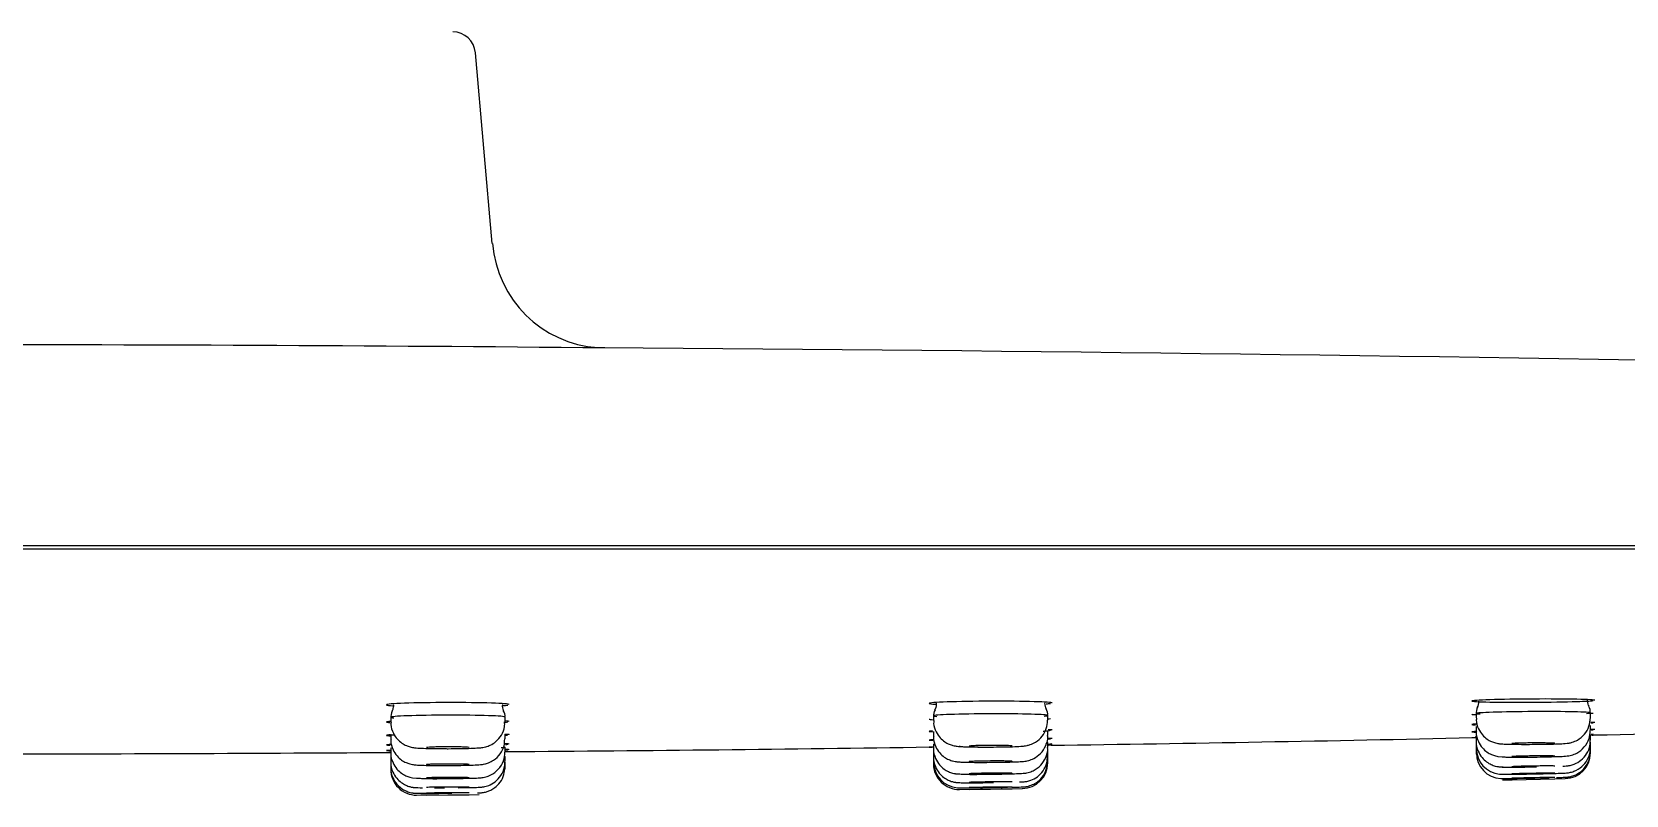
# Model space of a CAD drawing. Header units: millimetres. Extents: x -60 to 7633, y -2614 to 2146.
# Drawn here: x 2479.6 to 2535.4, y -2208.3 to -2181.5 of the extents above; entities that cross this region are included whole.
import ezdxf

# ---------------------------------------------------------------- set-up
doc = ezdxf.new("R2010")
doc.units = ezdxf.units.MM
doc.layers.get('0').update_dxf_attribs({"color": 250})

msp = doc.modelspace()

# ---------------------------------------------------------------- linework, layer by layer
at = {"linetype": 'Continuous'}
for p, q in [((2495.682, -2188.935), (2495.097, -2182.255)), ((2588.434, -2199.524), (2361.834, -2199.524)), ((2369.116, -2199.624), (2581.152, -2199.624)), ((2492.134, -2205.526), (2492.134, -2205.689)), ((2496.134, -2205.685), (2496.134, -2205.519)), ((2511.134, -2205.477), (2511.134, -2205.638)), ((2515.134, -2205.629), (2515.134, -2205.462)), ((2530.134, -2205.391), (2530.134, -2205.551)), ((2534.134, -2205.538), (2534.134, -2205.369)), ((2492.134, -2206.127), (2492.134, -2206.288)), ((2496.134, -2206.279), (2496.134, -2206.112)), ((2511.134, -2206.026), (2511.134, -2206.184)), ((2515.134, -2206.167), (2515.134, -2205.996)), ((2530.134, -2205.854), (2530.134, -2206.008)), ((2530.134, -2206.214), (2530.134, -2206.364)), ((2534.134, -2205.983), (2534.134, -2205.809)), ((2534.134, -2206.329), (2534.134, -2206.151)), ((2491.984, -2206.759), (2492.144, -2206.758)), ((2492.134, -2206.594), (2492.134, -2206.754)), ((2496.117, -2206.729), (2496.283, -2206.728)), ((2496.134, -2206.742), (2496.134, -2206.573)), ((2511.134, -2206.454), (2511.134, -2206.609)), ((2511.134, -2206.758), (2511.134, -2206.759)), ((2511.134, -2206.759), (2511.134, -2206.912)), ((2515.134, -2206.586), (2515.134, -2206.412)), ((2515.134, -2206.709), (2515.134, -2206.708)), ((2515.134, -2206.885), (2515.134, -2206.709)), ((2530.134, -2206.47), (2530.134, -2206.471)), ((2530.134, -2206.471), (2530.134, -2206.618)), ((2530.134, -2206.624), (2530.134, -2206.625)), ((2530.134, -2206.625), (2530.134, -2206.771)), ((2530.134, -2206.771), (2530.134, -2206.821)), ((2534.134, -2206.395), (2534.134, -2206.394)), ((2534.134, -2206.576), (2534.134, -2206.395)), ((2534.134, -2206.725), (2534.134, -2206.576)), ((2534.134, -2206.774), (2534.134, -2206.725)), ((2492.134, -2206.926), (2492.134, -2206.927)), ((2492.134, -2206.927), (2492.134, -2207.086)), ((2492.134, -2207.127), (2492.134, -2207.127)), ((2492.134, -2207.127), (2492.134, -2207.286)), ((2492.134, -2207.286), (2492.134, -2207.352)), ((2496.134, -2206.902), (2496.134, -2206.901)), ((2496.134, -2207.072), (2496.134, -2206.902)), ((2496.134, -2207.1), (2496.134, -2207.099)), ((2496.134, -2207.27), (2496.134, -2207.1)), ((2496.134, -2207.336), (2496.134, -2207.27)), ((2511.134, -2206.942), (2511.134, -2206.942)), ((2511.134, -2206.942), (2511.134, -2207.094)), ((2511.134, -2207.094), (2511.134, -2207.155)), ((2515.134, -2206.887), (2515.134, -2206.886)), ((2515.134, -2207.064), (2515.134, -2206.887)), ((2515.134, -2207.123), (2515.134, -2207.064)), ((2531.053, -2207.721), (2531.396, -2207.714)), ((2531.384, -2207.714), (2532.883, -2207.682)), ((2532.876, -2207.682), (2533.247, -2207.674)), ((2493.04, -2208.252), (2495.234, -2208.236)), ((2493.384, -2208.25), (2494.883, -2208.239)), ((2512.046, -2208.055), (2514.241, -2208.023)), ((2512.384, -2208.05), (2513.883, -2208.029))]:
    msp.add_line(p, q, dxfattribs=at)
for centre, radius, start, end in [((2494.301, -2182.324), 0.8, 5, 90), ((2499.654, -2188.623), 3.968, 184.5196, 266.1339), ((2475.134, -4857.333), 2664.854, 89.473373, 90.526619), ((2475.249, -5783.971), 3591.462, 88.188892, 89.611847), ((2496.345, -2205.127), 0.307, 171.7475, 212.1309), ((2529.883, -2204.997), 0.345, 327.1973, 6.4463), ((2533.775, -2205.326), 0.353, 352.92, 31.0846), ((2492.667, -2205.534), 0.533, 154.4417, 182.6614), ((2495.78, -2205.489), 0.354, 354.4012, 34.0359), ((2511.535, -2205.469), 0.402, 148.8259, 185.5775), ((2514.824, -2205.411), 0.308, 350.1141, 35.492), ((2530.684, -2205.401), 0.55, 155.3365, 182.1102), ((2492.655, -541.725), 1664.933, 270.777854, 271.285018), ((2531.729, -2186.838), 19.432, 265.191, 265.2317), ((2531.729, -2186.838), 19.432, 277.1352, 277.3942), ((2499.754, -536.236), 1670.267, 271.183689, 271.689326), ((2475.082, 410.869), 2617.681, 270.044684, 270.370134), ((2484.574, -446.031), 1760.733, 270.380181, 270.85969), ((2512.917, -2190.93), 15.698, 263.4349, 263.4554), ((2512.917, -2190.93), 15.698, 278.2139, 278.6721), ((2531.031, -2206.624), 0.894, 179.5555, 264.9524), ((2531.022, -2206.794), 0.876, 178.4016, 268.0285), ((2533.234, -2206.774), 0.9, 271.2426, 359.9141), ((2493.034, -2207.352), 0.9, 179.9821, 270.4112), ((2512.034, -2207.155), 0.9, 179.9869, 270.8213), ((2512.029, -2207.103), 0.891, 179.4009, 266.4447), ((2514.234, -2207.123), 0.9, 270.827, 359.9098), ((2531.626, -2197.73), 9.198, 265.481, 272.5038), ((2493.679, -2198.288), 9.389, 265.2282, 272.1005), ((2512.563, -2199.006), 8.52, 265.6215, 272.3005), ((2512.54, -2196.861), 10.962, 266.7825, 272.3996), ((2531.398, -2195.442), 12.081, 267.8845, 272.3197), ((2530.693, -2139.919), 67.752, 270.25304, 270.6113), ((2530.693, -2139.919), 67.752, 271.53383, 271.68426), ((2493.628, -2196.448), 11.553, 266.5, 268.1212), ((2493.517, -2196.907), 11.288, 267.0345, 272.1817), ((2493.628, -2196.448), 11.553, 270.159, 271.8907), ((2512.363, -2154.801), 53.193, 269.5811, 271.4565)]:
    msp.add_arc(centre, radius, start, end, dxfattribs=at)
for points, knots in [([(2496.284, -2205.082), (2496.283, -2205.063), (2496.055, -2205.044), (2495.254, -2205.017), (2494.696, -2205.01), (2493.573, -2205.012), (2493.011, -2205.021), (2492.218, -2205.05), (2491.984, -2205.07), (2491.983, -2205.103), (2492.074, -2205.115), (2492.238, -2205.125)], [0.2501971, 0.2501971, 0.2501971, 0.2501971, 0.375, 0.375, 0.5, 0.5, 0.625, 0.625, 0.75, 0.75, 0.8280218, 0.8280218, 0.8280218, 0.8280218]), ([(2515.284, -2205.025), (2515.283, -2205.007), (2515.055, -2204.991), (2514.254, -2204.968), (2513.696, -2204.962), (2512.573, -2204.966), (2512.011, -2204.975), (2511.218, -2205.004), (2510.984, -2205.023), (2510.983, -2205.052), (2511.064, -2205.062), (2511.211, -2205.071)], [0.2502012, 0.2502012, 0.2502012, 0.2502012, 0.375, 0.375, 0.5, 0.5, 0.625, 0.625, 0.75, 0.75, 0.823571, 0.823571, 0.823571, 0.823571]), ([(2534.284, -2204.932), (2534.283, -2204.917), (2534.055, -2204.904), (2533.254, -2204.887), (2532.696, -2204.884), (2531.573, -2204.89), (2531.012, -2204.899), (2530.218, -2204.924), (2529.984, -2204.941), (2529.983, -2204.971), (2530.215, -2204.985), (2531.009, -2205.001), (2531.565, -2205.004), (2532.134, -2205)], [0.2502038, 0.2502038, 0.2502038, 0.2502038, 0.375, 0.375, 0.5, 0.5, 0.625, 0.625, 0.75, 0.75, 0.875, 0.875, 1, 1, 1, 1]), ([(2532.134, -2205), (2532.702, -2204.997), (2533.257, -2204.987), (2533.939, -2204.965), (2534.139, -2204.955), (2534.229, -2204.944)], [0, 0, 0, 0, 0.125, 0.125, 0.2147658, 0.2147658, 0.2147658, 0.2147658]), ([(2492.125, -2205.669), (2492.033, -2205.676), (2491.984, -2205.684), (2491.983, -2205.698), (2492.029, -2205.705), (2492.114, -2205.711)], [0.6927145, 0.6927145, 0.6927145, 0.6927145, 0.75, 0.75, 0.8054182, 0.8054182, 0.8054182, 0.8054182]), ([(2496.124, -2205.525), (2496.13, -2205.523), (2496.133, -2205.521), (2496.135, -2205.501), (2495.92, -2205.483), (2495.185, -2205.458), (2494.668, -2205.451), (2493.613, -2205.453), (2493.094, -2205.461), (2492.353, -2205.489), (2492.135, -2205.508), (2492.134, -2205.526)], [0.4850678, 0.4850678, 0.4850678, 0.4850678, 0.5, 0.5, 0.625, 0.625, 0.75, 0.75, 0.875, 0.875, 1, 1, 1, 1]), ([(2492.145, -2205.692), (2492.142, -2205.725), (2492.127, -2205.852), (2492.206, -2206.074), (2492.349, -2206.289), (2492.512, -2206.432), (2492.669, -2206.518), (2492.801, -2206.563), (2492.898, -2206.583), (2492.985, -2206.596), (2493.112, -2206.607), (2493.336, -2206.616), (2493.677, -2206.624), (2493.901, -2206.624), (2494.01, -2206.624)], [0, 0, 0, 0, 0.032271, 0.145439, 0.235983, 0.312521, 0.377373, 0.430001, 0.469452, 0.509786, 0.586188, 0.743301, 0.892335, 1, 1, 1, 1]), ([(2494.01, -2206.624), (2494.058, -2206.625), (2494.233, -2206.626), (2494.58, -2206.622), (2494.953, -2206.613), (2495.19, -2206.6), (2495.322, -2206.588), (2495.469, -2206.559), (2495.634, -2206.5), (2495.834, -2206.374), (2496.019, -2206.157), (2496.128, -2205.899), (2496.122, -2205.746), (2496.119, -2205.685)], [0, 0, 0, 0, 0.044638, 0.18667, 0.32908, 0.476047, 0.562193, 0.606554, 0.664947, 0.738623, 0.840133, 0.944451, 1, 1, 1, 1]), ([(2515.006, -2205.484), (2515.089, -2205.477), (2515.133, -2205.469), (2515.135, -2205.445), (2514.92, -2205.43), (2514.185, -2205.409), (2513.667, -2205.403), (2512.612, -2205.407), (2512.094, -2205.415), (2511.353, -2205.442), (2511.135, -2205.46), (2511.134, -2205.476)], [0.4433714, 0.4433714, 0.4433714, 0.4433714, 0.5, 0.5, 0.625, 0.625, 0.75, 0.75, 0.875, 0.875, 1, 1, 1, 1]), ([(2511.146, -2205.641), (2511.142, -2205.678), (2511.129, -2205.808), (2511.21, -2206.031), (2511.354, -2206.244), (2511.518, -2206.384), (2511.674, -2206.469), (2511.806, -2206.512), (2511.9, -2206.532), (2511.979, -2206.543), (2512.1, -2206.553), (2512.311, -2206.561), (2512.675, -2206.568), (2512.976, -2206.569), (2513.115, -2206.568), (2513.12, -2206.568)], [0, 0, 0, 0, 0.034924, 0.142636, 0.22895, 0.301913, 0.363607, 0.413457, 0.450004, 0.485701, 0.549382, 0.703173, 0.845862, 0.995451, 1, 1, 1, 1]), ([(2513.12, -2206.568), (2513.273, -2206.567), (2513.539, -2206.565), (2513.925, -2206.556), (2514.162, -2206.545), (2514.29, -2206.535), (2514.402, -2206.518), (2514.546, -2206.48), (2514.743, -2206.387), (2514.95, -2206.203), (2515.105, -2205.927), (2515.122, -2205.738), (2515.129, -2205.63)], [0, 0, 0, 0, 0.142412, 0.289488, 0.440046, 0.52405, 0.571754, 0.617786, 0.689191, 0.795081, 0.898999, 1, 1, 1, 1]), ([(2530.144, -2205.553), (2530.14, -2205.578), (2530.124, -2205.7), (2530.2, -2205.92), (2530.34, -2206.141), (2530.504, -2206.287), (2530.661, -2206.376), (2530.796, -2206.422), (2530.892, -2206.442), (2530.961, -2206.452), (2531.056, -2206.46), (2531.208, -2206.467), (2531.509, -2206.473), (2531.81, -2206.475), (2531.97, -2206.474), (2531.996, -2206.474)], [0, 0, 0, 0, 0.024847, 0.139632, 0.230922, 0.307784, 0.372741, 0.425508, 0.463349, 0.494885, 0.541594, 0.669425, 0.818604, 0.975066, 1, 1, 1, 1]), ([(2534, -2205.388), (2534.087, -2205.382), (2534.133, -2205.375), (2534.135, -2205.355), (2533.92, -2205.343), (2533.184, -2205.327), (2532.667, -2205.324), (2531.612, -2205.329), (2531.093, -2205.338), (2530.353, -2205.362), (2530.135, -2205.377), (2530.134, -2205.391)], [0.4419963, 0.4419963, 0.4419963, 0.4419963, 0.5, 0.5, 0.625, 0.625, 0.75, 0.75, 0.875, 0.875, 1, 1, 1, 1]), ([(2531.996, -2206.474), (2532.127, -2206.473), (2532.375, -2206.472), (2532.768, -2206.466), (2533.104, -2206.454), (2533.242, -2206.448), (2533.386, -2206.429), (2533.517, -2206.398), (2533.716, -2206.314), (2533.935, -2206.133), (2534.102, -2205.848), (2534.122, -2205.652), (2534.131, -2205.539)], [0, 0, 0, 0, 0.116838, 0.256263, 0.397565, 0.547558, 0.585013, 0.625031, 0.69134, 0.795688, 0.899917, 1, 1, 1, 1]), ([(2492.125, -2206.142), (2492.033, -2206.147), (2491.984, -2206.153), (2491.983, -2206.164), (2492.034, -2206.169), (2492.129, -2206.174)], [0.692727, 0.692727, 0.692727, 0.692727, 0.75, 0.75, 0.8085385, 0.8085385, 0.8085385, 0.8085385]), ([(2496.122, -2206.117), (2496.13, -2206.116), (2496.133, -2206.114), (2496.134, -2206.112), (2496.134, -2206.112), (2496.134, -2206.112)], [0.4834503, 0.4834503, 0.4834503, 0.4834503, 0.5, 0.5, 0.50030594, 0.50030594, 0.50030594, 0.50030594]), ([(2511.104, -2206.004), (2511.026, -2206.01), (2510.984, -2206.015), (2510.983, -2206.024), (2511.034, -2206.029), (2511.129, -2206.033)], [0.6972037, 0.6972037, 0.6972037, 0.6972037, 0.75, 0.75, 0.8085514, 0.8085514, 0.8085514, 0.8085514]), ([(2511.142, -2206.186), (2511.139, -2206.207), (2511.123, -2206.326), (2511.196, -2206.545), (2511.335, -2206.769), (2511.499, -2206.917), (2511.657, -2207.008), (2511.793, -2207.055), (2511.891, -2207.075), (2511.959, -2207.085), (2512.047, -2207.092), (2512.186, -2207.098), (2512.47, -2207.104), (2512.78, -2207.105), (2512.956, -2207.104), (2512.999, -2207.104)], [0, 0, 0, 0, 0.020762, 0.136455, 0.228189, 0.305307, 0.370494, 0.423561, 0.461659, 0.492081, 0.53492, 0.652027, 0.801312, 0.958417, 1, 1, 1, 1]), ([(2512.999, -2207.104), (2513.112, -2207.103), (2513.345, -2207.102), (2513.73, -2207.095), (2514.071, -2207.085), (2514.231, -2207.077), (2514.359, -2207.062), (2514.49, -2207.035), (2514.677, -2206.964), (2514.903, -2206.798), (2515.073, -2206.531), (2515.149, -2206.29), (2515.13, -2206.179), (2515.128, -2206.166)], [0, 0, 0, 0, 0.101637, 0.240794, 0.381515, 0.52887, 0.578312, 0.615202, 0.678476, 0.774178, 0.883501, 0.989016, 1, 1, 1, 1]), ([(2514.977, -2206.016), (2515.079, -2206.01), (2515.133, -2206.003), (2515.134, -2205.996), (2515.134, -2205.996), (2515.134, -2205.996)], [0.43700544, 0.43700544, 0.43700544, 0.43700544, 0.5, 0.5, 0.50026384, 0.50026384, 0.50026384, 0.50026384]), ([(2530.143, -2205.764), (2530.04, -2205.77), (2529.984, -2205.775), (2529.983, -2205.784), (2530.029, -2205.787), (2530.114, -2205.79)], [0.6890149, 0.6890149, 0.6890149, 0.6890149, 0.75, 0.75, 0.8054881, 0.8054881, 0.8054881, 0.8054881]), ([(2530.144, -2206.026), (2530.04, -2206.03), (2529.984, -2206.034), (2529.983, -2206.04), (2530.029, -2206.042), (2530.114, -2206.043)], [0.6887285, 0.6887285, 0.6887285, 0.6887285, 0.75, 0.75, 0.805481, 0.805481, 0.805481, 0.805481]), ([(2530.141, -2206.009), (2530.139, -2206.028), (2530.122, -2206.146), (2530.194, -2206.365), (2530.333, -2206.59), (2530.497, -2206.74), (2530.657, -2206.831), (2530.79, -2206.878), (2530.875, -2206.896), (2530.9, -2206.899), (2530.901, -2206.9)], [0, 0, 0, 0, 0.039483, 0.290983, 0.489856, 0.656747, 0.797691, 0.912527, 0.994868, 1, 1, 1, 1]), ([(2532.028, -2206.919), (2532.078, -2206.919), (2532.254, -2206.918), (2532.598, -2206.912), (2532.96, -2206.903), (2533.181, -2206.893), (2533.283, -2206.886), (2533.376, -2206.874), (2533.499, -2206.848), (2533.702, -2206.768), (2533.935, -2206.581), (2534.106, -2206.286), (2534.122, -2206.088), (2534.127, -2205.984)], [0, 0, 0, 0, 0.046184, 0.185768, 0.325553, 0.468142, 0.546811, 0.580433, 0.616933, 0.681886, 0.793481, 0.906334, 1, 1, 1, 1]), ([(2534.122, -2206.154), (2534.13, -2206.153), (2534.133, -2206.151), (2534.134, -2206.15), (2534.134, -2206.15), (2534.134, -2206.15)], [0.48322957, 0.48322957, 0.48322957, 0.48322957, 0.5, 0.5, 0.5001418, 0.5001418, 0.5001418, 0.5001418]), ([(2492.144, -2206.48), (2492.04, -2206.484), (2491.984, -2206.488), (2491.983, -2206.496), (2492.029, -2206.499), (2492.114, -2206.502)], [0.6887371, 0.6887371, 0.6887371, 0.6887371, 0.75, 0.75, 0.8054325, 0.8054325, 0.8054325, 0.8054325]), ([(2492.124, -2206.686), (2492.033, -2206.688), (2491.984, -2206.69), (2491.983, -2206.694), (2492.034, -2206.696), (2492.129, -2206.697)], [0.6927348, 0.6927348, 0.6927348, 0.6927348, 0.75, 0.75, 0.8085307, 0.8085307, 0.8085307, 0.8085307]), ([(2492.141, -2206.755), (2492.139, -2206.773), (2492.122, -2206.891), (2492.194, -2207.109), (2492.332, -2207.334), (2492.494, -2207.484), (2492.654, -2207.575), (2492.786, -2207.623), (2492.871, -2207.641), (2492.896, -2207.644), (2492.898, -2207.645)], [0, 0, 0, 0, 0.03944, 0.29063, 0.489487, 0.656446, 0.797395, 0.912115, 0.994126, 1, 1, 1, 1]), ([(2492.143, -2206.29), (2492.14, -2206.312), (2492.123, -2206.432), (2492.197, -2206.651), (2492.336, -2206.874), (2492.5, -2207.022), (2492.657, -2207.112), (2492.792, -2207.159), (2492.889, -2207.179), (2492.961, -2207.189), (2493.06, -2207.198), (2493.219, -2207.206), (2493.536, -2207.213), (2493.79, -2207.214), (2493.939, -2207.214)], [0, 0, 0, 0, 0.022576, 0.140463, 0.234106, 0.312923, 0.379585, 0.433824, 0.472983, 0.506259, 0.556548, 0.693618, 0.845947, 1, 1, 1, 1]), ([(2494.884, -2206.586), (2494.884, -2206.584), (2494.877, -2206.582), (2494.863, -2206.58), (2494.844, -2206.577), (2494.81, -2206.575), (2494.765, -2206.572), (2494.72, -2206.57), (2494.662, -2206.568), (2494.596, -2206.566), (2494.529, -2206.564), (2494.453, -2206.563), (2494.374, -2206.562), (2494.294, -2206.561), (2494.209, -2206.561), (2494.125, -2206.561), (2494.041, -2206.561), (2493.956, -2206.562), (2493.878, -2206.563), (2493.799, -2206.564), (2493.724, -2206.566), (2493.659, -2206.568), (2493.594, -2206.57), (2493.537, -2206.572), (2493.493, -2206.575), (2493.45, -2206.578), (2493.418, -2206.58), (2493.4, -2206.583), (2493.389, -2206.585), (2493.384, -2206.587), (2493.384, -2206.589)], [0.4999948, 0.4999948, 0.4999948, 0.4999948, 0.5370608, 0.5370608, 0.5370608, 0.5908131, 0.5908131, 0.5908131, 0.6445492, 0.6445492, 0.6445492, 0.698255, 0.698255, 0.698255, 0.7519298, 0.7519298, 0.7519298, 0.8055863, 0.8055863, 0.8055863, 0.8592458, 0.8592458, 0.8592458, 0.9129281, 0.9129281, 0.9129281, 0.9666431, 0.9666431, 0.9666431, 1, 1, 1, 1]), ([(2493.939, -2207.214), (2493.944, -2207.214), (2494.075, -2207.215), (2494.394, -2207.213), (2494.789, -2207.207), (2495.127, -2207.194), (2495.254, -2207.191), (2495.429, -2207.162), (2495.573, -2207.12), (2495.772, -2207.017), (2495.974, -2206.822), (2496.114, -2206.547), (2496.121, -2206.371), (2496.123, -2206.279)], [0, 0, 0, 0, 0.004859, 0.142074, 0.279433, 0.418766, 0.569297, 0.604683, 0.65336, 0.717014, 0.820665, 0.919864, 1, 1, 1, 1]), ([(2494.023, -2207.671), (2494.071, -2207.671), (2494.244, -2207.671), (2494.586, -2207.667), (2494.949, -2207.66), (2495.172, -2207.652), (2495.275, -2207.645), (2495.364, -2207.635), (2495.484, -2207.611), (2495.683, -2207.537), (2495.918, -2207.359), (2496.1, -2207.064), (2496.122, -2206.857), (2496.131, -2206.743)], [0, 0, 0, 0, 0.043682, 0.183093, 0.32269, 0.465003, 0.543179, 0.577086, 0.612263, 0.676403, 0.783751, 0.898383, 1, 1, 1, 1]), ([(2496.001, -2206.588), (2496.087, -2206.583), (2496.133, -2206.578), (2496.134, -2206.573), (2496.134, -2206.573), (2496.134, -2206.573)], [0.44219287, 0.44219287, 0.44219287, 0.44219287, 0.5, 0.5, 0.50020475, 0.50020475, 0.50020475, 0.50020475]), ([(2511.145, -2206.313), (2511.041, -2206.317), (2510.984, -2206.321), (2510.983, -2206.328), (2511.029, -2206.331), (2511.114, -2206.333)], [0.6885671, 0.6885671, 0.6885671, 0.6885671, 0.75, 0.75, 0.8054598, 0.8054598, 0.8054598, 0.8054598]), ([(2511.124, -2206.567), (2511.033, -2206.569), (2510.984, -2206.569), (2510.983, -2206.569), (2511.019, -2206.569), (2511.087, -2206.568)], [0.692737, 0.692737, 0.692737, 0.692737, 0.75, 0.75, 0.7992076, 0.7992076, 0.7992076, 0.7992076]), ([(2511.14, -2206.609), (2511.138, -2206.624), (2511.12, -2206.74), (2511.191, -2206.958), (2511.328, -2207.186), (2511.492, -2207.337), (2511.652, -2207.43), (2511.787, -2207.478), (2511.878, -2207.497), (2511.907, -2207.501), (2511.913, -2207.502)], [0, 0, 0, 0, 0.031387, 0.282103, 0.479889, 0.645637, 0.78559, 0.899747, 0.982083, 1, 1, 1, 1]), ([(2512.037, -2206.538), (2512.04, -2206.541), (2512.058, -2206.545), (2512.091, -2206.548), (2512.129, -2206.551), (2512.187, -2206.555), (2512.262, -2206.557), (2512.336, -2206.56), (2512.429, -2206.563), (2512.532, -2206.564), (2512.634, -2206.566), (2512.75, -2206.567), (2512.87, -2206.568), (2512.969, -2206.568), (2513.072, -2206.568), (2513.175, -2206.568)], [0, 0, 0, 0, 0.0456499, 0.0456499, 0.0456499, 0.099362, 0.099362, 0.099362, 0.1530516, 0.1530516, 0.1530516, 0.2067303, 0.2067303, 0.2067303, 0.2512005, 0.2512005, 0.2512005, 0.2512005]), ([(2513.884, -2206.531), (2513.884, -2206.529), (2513.877, -2206.527), (2513.863, -2206.526), (2513.844, -2206.523), (2513.81, -2206.521), (2513.765, -2206.519), (2513.72, -2206.517), (2513.662, -2206.515), (2513.596, -2206.513), (2513.529, -2206.512), (2513.453, -2206.511), (2513.374, -2206.51), (2513.294, -2206.51), (2513.209, -2206.51), (2513.125, -2206.51), (2513.041, -2206.51), (2512.957, -2206.511), (2512.878, -2206.512), (2512.799, -2206.514), (2512.724, -2206.515), (2512.659, -2206.517), (2512.594, -2206.519), (2512.537, -2206.521), (2512.493, -2206.524), (2512.45, -2206.526), (2512.418, -2206.529), (2512.4, -2206.532), (2512.389, -2206.533), (2512.384, -2206.535), (2512.384, -2206.537)], [0.4999949, 0.4999949, 0.4999949, 0.4999949, 0.5370543, 0.5370543, 0.5370543, 0.5907971, 0.5907971, 0.5907971, 0.6445236, 0.6445236, 0.6445236, 0.6982242, 0.6982242, 0.6982242, 0.7519002, 0.7519002, 0.7519002, 0.8055638, 0.8055638, 0.8055638, 0.8592331, 0.8592331, 0.8592331, 0.9129236, 0.9129236, 0.9129236, 0.9666418, 0.9666418, 0.9666418, 1, 1, 1, 1]), ([(2512.905, -2207.52), (2512.978, -2207.519), (2513.17, -2207.518), (2513.539, -2207.513), (2513.912, -2207.505), (2514.143, -2207.497), (2514.26, -2207.489), (2514.341, -2207.483), (2514.475, -2207.457), (2514.672, -2207.387), (2514.902, -2207.218), (2515.073, -2206.947), (2515.149, -2206.713), (2515.129, -2206.6), (2515.127, -2206.585)], [0, 0, 0, 0, 0.064424, 0.198086, 0.331768, 0.467168, 0.539087, 0.592765, 0.624062, 0.6843, 0.787798, 0.886027, 0.987328, 1, 1, 1, 1]), ([(2515.122, -2206.416), (2515.13, -2206.414), (2515.133, -2206.413), (2515.134, -2206.412), (2515.134, -2206.412), (2515.134, -2206.412)], [0.4832311, 0.4832311, 0.4832311, 0.4832311, 0.5, 0.5, 0.50019126, 0.50019126, 0.50019126, 0.50019126]), ([(2530.138, -2206.363), (2530.136, -2206.372), (2530.118, -2206.484), (2530.186, -2206.701), (2530.322, -2206.934), (2530.486, -2207.088), (2530.647, -2207.182), (2530.786, -2207.233), (2530.891, -2207.254), (2530.954, -2207.262), (2531.002, -2207.266), (2531.082, -2207.269), (2531.228, -2207.271), (2531.535, -2207.271), (2531.905, -2207.268), (2532.135, -2207.264), (2532.245, -2207.262)], [0, 0, 0, 0, 0.008299, 0.116845, 0.202041, 0.273231, 0.333352, 0.382518, 0.418576, 0.441164, 0.463706, 0.503876, 0.630553, 0.763135, 0.902477, 1, 1, 1, 1]), ([(2532.884, -2206.44), (2532.884, -2206.439), (2532.877, -2206.437), (2532.863, -2206.436), (2532.844, -2206.434), (2532.81, -2206.432), (2532.765, -2206.431), (2532.72, -2206.429), (2532.662, -2206.428), (2532.596, -2206.427), (2532.53, -2206.426), (2532.454, -2206.425), (2532.374, -2206.425), (2532.295, -2206.424), (2532.209, -2206.424), (2532.125, -2206.425), (2532.042, -2206.425), (2531.957, -2206.426), (2531.878, -2206.427), (2531.799, -2206.429), (2531.724, -2206.43), (2531.659, -2206.432), (2531.594, -2206.434), (2531.537, -2206.436), (2531.493, -2206.438), (2531.45, -2206.44), (2531.418, -2206.442), (2531.4, -2206.445), (2531.389, -2206.446), (2531.384, -2206.447), (2531.384, -2206.449)], [0.4999952, 0.4999952, 0.4999952, 0.4999952, 0.5370473, 0.5370473, 0.5370473, 0.5907767, 0.5907767, 0.5907767, 0.644492, 0.644492, 0.644492, 0.6981886, 0.6981886, 0.6981886, 0.7518696, 0.7518696, 0.7518696, 0.8055449, 0.8055449, 0.8055449, 0.8592273, 0.8592273, 0.8592273, 0.9129267, 0.9129267, 0.9129267, 0.9666458, 0.9666458, 0.9666458, 1, 1, 1, 1]), ([(2531.887, -2207.513), (2531.949, -2207.512), (2532.129, -2207.509), (2532.491, -2207.502), (2532.867, -2207.493), (2533.153, -2207.483), (2533.24, -2207.48), (2533.333, -2207.472), (2533.422, -2207.459), (2533.608, -2207.408), (2533.838, -2207.268), (2534.033, -2207.022), (2534.132, -2206.775), (2534.123, -2206.629), (2534.119, -2206.576)], [0, 0, 0, 0, 0.054998, 0.185279, 0.315774, 0.446922, 0.568547, 0.592781, 0.614982, 0.665138, 0.76837, 0.857775, 0.955243, 1, 1, 1, 1]), ([(2532.949, -2207.635), (2532.995, -2207.634), (2533.127, -2207.63), (2533.225, -2207.627), (2533.277, -2207.624), (2533.313, -2207.621), (2533.375, -2207.615), (2533.537, -2207.582), (2533.749, -2207.481), (2533.96, -2207.28), (2534.105, -2207.021), (2534.122, -2206.834), (2534.129, -2206.726)], [0.1320079, 0.1320079, 0.1320079, 0.1320079, 0.2125125, 0.3871788, 0.4347119, 0.4529585, 0.4721631, 0.5239774, 0.6517119, 0.7560811, 0.8789168, 1, 1, 1, 1]), ([(2533.164, -2207.238), (2533.206, -2207.236), (2533.261, -2207.232), (2533.336, -2207.225), (2533.439, -2207.208), (2533.605, -2207.159), (2533.818, -2207.034), (2534.013, -2206.811), (2534.126, -2206.554), (2534.122, -2206.397), (2534.119, -2206.329)], [0.4036034, 0.4036034, 0.4036034, 0.4036034, 0.4971678, 0.5395369, 0.5688314, 0.6262253, 0.7208925, 0.825329, 0.9351431, 1, 1, 1, 1]), ([(2492.139, -2207.086), (2492.137, -2207.099), (2492.119, -2207.213), (2492.189, -2207.43), (2492.325, -2207.659), (2492.488, -2207.811), (2492.647, -2207.905), (2492.783, -2207.954), (2492.881, -2207.975), (2492.913, -2207.979), (2492.922, -2207.98)], [0, 0, 0, 0, 0.026979, 0.277114, 0.474274, 0.639355, 0.778596, 0.89212, 0.974984, 1, 1, 1, 1]), ([(2492.139, -2207.286), (2492.137, -2207.299), (2492.119, -2207.413), (2492.189, -2207.63), (2492.325, -2207.859), (2492.488, -2208.011), (2492.648, -2208.104), (2492.785, -2208.154), (2492.886, -2208.175), (2492.924, -2208.179), (2492.933, -2208.18)], [0, 0, 0, 0, 0.027273, 0.277416, 0.474439, 0.639308, 0.778235, 0.89145, 0.976204, 1, 1, 1, 1]), ([(2494.884, -2207.181), (2494.884, -2207.18), (2494.877, -2207.178), (2494.863, -2207.176), (2494.844, -2207.174), (2494.81, -2207.172), (2494.765, -2207.17), (2494.72, -2207.169), (2494.662, -2207.167), (2494.596, -2207.166), (2494.53, -2207.165), (2494.454, -2207.164), (2494.374, -2207.163), (2494.295, -2207.163), (2494.209, -2207.163), (2494.125, -2207.163), (2494.041, -2207.163), (2493.957, -2207.164), (2493.878, -2207.165), (2493.799, -2207.166), (2493.724, -2207.168), (2493.659, -2207.17), (2493.594, -2207.171), (2493.537, -2207.173), (2493.493, -2207.175), (2493.45, -2207.178), (2493.418, -2207.18), (2493.4, -2207.182), (2493.389, -2207.184), (2493.384, -2207.185), (2493.384, -2207.187)], [0.4999952, 0.4999952, 0.4999952, 0.4999952, 0.5370513, 0.5370513, 0.5370513, 0.5907855, 0.5907855, 0.5907855, 0.6445062, 0.6445062, 0.6445062, 0.6982063, 0.6982063, 0.6982063, 0.7518876, 0.7518876, 0.7518876, 0.8055602, 0.8055602, 0.8055602, 0.859238, 0.859238, 0.859238, 0.9129328, 0.9129328, 0.9129328, 0.9666491, 0.9666491, 0.9666491, 1, 1, 1, 1]), ([(2494.496, -2207.991), (2494.561, -2207.991), (2494.759, -2207.988), (2495.037, -2207.983), (2495.201, -2207.978), (2495.283, -2207.973), (2495.347, -2207.967), (2495.458, -2207.948), (2495.638, -2207.888), (2495.86, -2207.742), (2496.043, -2207.5), (2496.137, -2207.252), (2496.124, -2207.115), (2496.12, -2207.072)], [0.1596989, 0.1596989, 0.1596989, 0.1596989, 0.2257521, 0.3630839, 0.5037259, 0.5498097, 0.5775725, 0.6064942, 0.6700237, 0.7594101, 0.8594741, 0.9624717, 1, 1, 1, 1]), ([(2495.17, -2208.174), (2495.189, -2208.173), (2495.227, -2208.172), (2495.259, -2208.171), (2495.307, -2208.168), (2495.376, -2208.161), (2495.55, -2208.125), (2495.77, -2208.012), (2495.98, -2207.799), (2496.113, -2207.542), (2496.121, -2207.364), (2496.124, -2207.27)], [0.4656898, 0.4656898, 0.4656898, 0.4656898, 0.5084056, 0.5619091, 0.5784436, 0.5955542, 0.6410431, 0.7407655, 0.8238529, 0.9197769, 1, 1, 1, 1]), ([(2496.122, -2206.905), (2496.13, -2206.904), (2496.134, -2206.903), (2496.134, -2206.902), (2496.134, -2206.902), (2496.134, -2206.902)], [0.48323927, 0.48323927, 0.48323927, 0.48323927, 0.5, 0.5, 0.50012741, 0.50012741, 0.50012741, 0.50012741]), ([(2511.136, -2206.91), (2511.135, -2206.916), (2511.116, -2207.025), (2511.183, -2207.241), (2511.317, -2207.476), (2511.481, -2207.632), (2511.642, -2207.728), (2511.78, -2207.78), (2511.881, -2207.801), (2511.916, -2207.805), (2511.925, -2207.806)], [0, 0, 0, 0, 0.011673, 0.26674, 0.466528, 0.633241, 0.773992, 0.889163, 0.9747, 1, 1, 1, 1]), ([(2513.884, -2207.07), (2513.884, -2207.069), (2513.877, -2207.067), (2513.863, -2207.066), (2513.844, -2207.064), (2513.81, -2207.062), (2513.765, -2207.061), (2513.72, -2207.059), (2513.662, -2207.058), (2513.596, -2207.057), (2513.53, -2207.057), (2513.454, -2207.056), (2513.374, -2207.056), (2513.295, -2207.056), (2513.209, -2207.056), (2513.125, -2207.057), (2513.042, -2207.058), (2512.957, -2207.059), (2512.878, -2207.06), (2512.799, -2207.061), (2512.724, -2207.063), (2512.659, -2207.065), (2512.594, -2207.067), (2512.537, -2207.069), (2512.493, -2207.071), (2512.45, -2207.073), (2512.418, -2207.075), (2512.4, -2207.077), (2512.389, -2207.079), (2512.384, -2207.08), (2512.384, -2207.082)], [0.4999952, 0.4999952, 0.4999952, 0.4999952, 0.5370436, 0.5370436, 0.5370436, 0.5907698, 0.5907698, 0.5907698, 0.6444805, 0.6444805, 0.6444805, 0.698173, 0.698173, 0.698173, 0.7518522, 0.7518522, 0.7518522, 0.8055292, 0.8055292, 0.8055292, 0.859216, 0.859216, 0.859216, 0.9129204, 0.9129204, 0.9129204, 0.9666428, 0.9666428, 0.9666428, 1, 1, 1, 1]), ([(2513.873, -2207.974), (2513.874, -2207.974), (2513.983, -2207.972), (2514.143, -2207.968), (2514.233, -2207.966), (2514.286, -2207.963), (2514.324, -2207.96), (2514.414, -2207.949), (2514.56, -2207.91), (2514.759, -2207.807), (2514.954, -2207.63), (2515.105, -2207.361), (2515.122, -2207.173), (2515.129, -2207.065)], [0.0761621, 0.0761621, 0.0761621, 0.0761621, 0.0764944, 0.2527284, 0.391643, 0.4265678, 0.4461408, 0.4703959, 0.5504847, 0.6303413, 0.7505311, 0.8765044, 1, 1, 1, 1]), ([(2514.149, -2207.792), (2514.164, -2207.791), (2514.214, -2207.789), (2514.262, -2207.787), (2514.328, -2207.781), (2514.418, -2207.768), (2514.577, -2207.726), (2514.786, -2207.613), (2514.987, -2207.405), (2515.116, -2207.144), (2515.121, -2206.972), (2515.122, -2206.884)], [0.4398212, 0.4398212, 0.4398212, 0.4398212, 0.4698941, 0.5434095, 0.5751928, 0.5985485, 0.6476034, 0.7327149, 0.8246348, 0.9236784, 1, 1, 1, 1]), ([(2531.044, -2206.908), (2531.046, -2206.91), (2531.065, -2206.913), (2531.1, -2206.915), (2531.139, -2206.917), (2531.198, -2206.918), (2531.274, -2206.919), (2531.349, -2206.921), (2531.442, -2206.921), (2531.545, -2206.922), (2531.649, -2206.922), (2531.765, -2206.922), (2531.885, -2206.921), (2531.965, -2206.92), (2532.048, -2206.92), (2532.131, -2206.919)], [0, 0, 0, 0, 0.0481666, 0.0481666, 0.0481666, 0.1018593, 0.1018593, 0.1018593, 0.1555513, 0.1555513, 0.1555513, 0.2092475, 0.2092475, 0.2092475, 0.2452443, 0.2452443, 0.2452443, 0.2452443]), ([(2531.048, -2207.264), (2531.049, -2207.266), (2531.069, -2207.267), (2531.105, -2207.268), (2531.144, -2207.27), (2531.204, -2207.27), (2531.28, -2207.271), (2531.355, -2207.271), (2531.449, -2207.271), (2531.552, -2207.27), (2531.656, -2207.27), (2531.773, -2207.269), (2531.892, -2207.267), (2532.007, -2207.266), (2532.128, -2207.264), (2532.245, -2207.262)], [0, 0, 0, 0, 0.0494261, 0.0494261, 0.0494261, 0.1031168, 0.1031168, 0.1031168, 0.1568151, 0.1568151, 0.1568151, 0.2105236, 0.2105236, 0.2105236, 0.2618962, 0.2618962, 0.2618962, 0.2618962]), ([(2532.884, -2206.887), (2532.884, -2206.886), (2532.877, -2206.885), (2532.863, -2206.884), (2532.844, -2206.882), (2532.811, -2206.881), (2532.765, -2206.88), (2532.72, -2206.879), (2532.662, -2206.878), (2532.596, -2206.878), (2532.53, -2206.878), (2532.454, -2206.878), (2532.374, -2206.878), (2532.295, -2206.878), (2532.21, -2206.879), (2532.126, -2206.88), (2532.042, -2206.881), (2531.957, -2206.882), (2531.878, -2206.884), (2531.799, -2206.885), (2531.724, -2206.887), (2531.659, -2206.889), (2531.594, -2206.891), (2531.537, -2206.893), (2531.494, -2206.895), (2531.45, -2206.897), (2531.418, -2206.899), (2531.4, -2206.901), (2531.389, -2206.902), (2531.384, -2206.903), (2531.384, -2206.904)], [0.4999954, 0.4999954, 0.4999954, 0.4999954, 0.5370364, 0.5370364, 0.5370364, 0.5907513, 0.5907513, 0.5907513, 0.6444516, 0.6444516, 0.6444516, 0.6981389, 0.6981389, 0.6981389, 0.7518207, 0.7518207, 0.7518207, 0.8055065, 0.8055065, 0.8055065, 0.8592047, 0.8592047, 0.8592047, 0.9129181, 0.9129181, 0.9129181, 0.9666432, 0.9666432, 0.9666432, 1, 1, 1, 1]), ([(2532.884, -2207.235), (2532.884, -2207.234), (2532.877, -2207.233), (2532.863, -2207.233), (2532.844, -2207.232), (2532.811, -2207.231), (2532.765, -2207.23), (2532.72, -2207.23), (2532.662, -2207.23), (2532.596, -2207.23), (2532.53, -2207.23), (2532.454, -2207.231), (2532.374, -2207.232), (2532.295, -2207.233), (2532.21, -2207.234), (2532.126, -2207.235), (2532.042, -2207.236), (2531.957, -2207.238), (2531.878, -2207.24), (2531.799, -2207.241), (2531.724, -2207.243), (2531.659, -2207.245), (2531.594, -2207.247), (2531.537, -2207.249), (2531.494, -2207.251), (2531.45, -2207.253), (2531.418, -2207.254), (2531.4, -2207.256), (2531.389, -2207.257), (2531.384, -2207.258), (2531.384, -2207.259)], [0.4999956, 0.4999956, 0.4999956, 0.4999956, 0.5370304, 0.5370304, 0.5370304, 0.5907327, 0.5907327, 0.5907327, 0.6444233, 0.6444233, 0.6444233, 0.6981081, 0.6981081, 0.6981081, 0.7517956, 0.7517956, 0.7517956, 0.8054931, 0.8054931, 0.8054931, 0.8592037, 0.8592037, 0.8592037, 0.9129249, 0.9129249, 0.9129249, 0.9666495, 0.9666495, 0.9666495, 1, 1, 1, 1]), ([(2493.038, -2207.654), (2493.04, -2207.656), (2493.059, -2207.658), (2493.094, -2207.66), (2493.133, -2207.663), (2493.193, -2207.665), (2493.268, -2207.666), (2493.344, -2207.668), (2493.437, -2207.669), (2493.54, -2207.67), (2493.643, -2207.671), (2493.76, -2207.671), (2493.879, -2207.671), (2493.959, -2207.671), (2494.042, -2207.671), (2494.124, -2207.671)], [0, 0, 0, 0, 0.0483093, 0.0483093, 0.0483093, 0.1020049, 0.1020049, 0.1020049, 0.1556925, 0.1556925, 0.1556925, 0.2093789, 0.2093789, 0.2093789, 0.2451204, 0.2451204, 0.2451204, 0.2451204]), ([(2494.884, -2207.644), (2494.884, -2207.643), (2494.877, -2207.642), (2494.863, -2207.641), (2494.844, -2207.639), (2494.81, -2207.637), (2494.765, -2207.636), (2494.72, -2207.635), (2494.662, -2207.634), (2494.596, -2207.633), (2494.53, -2207.632), (2494.454, -2207.632), (2494.374, -2207.632), (2494.295, -2207.632), (2494.209, -2207.632), (2494.125, -2207.632), (2494.042, -2207.633), (2493.957, -2207.634), (2493.878, -2207.635), (2493.799, -2207.636), (2493.724, -2207.637), (2493.659, -2207.638), (2493.594, -2207.64), (2493.537, -2207.641), (2493.493, -2207.643), (2493.45, -2207.645), (2493.418, -2207.647), (2493.4, -2207.649), (2493.389, -2207.65), (2493.384, -2207.651), (2493.384, -2207.652)], [0.4999954, 0.4999954, 0.4999954, 0.4999954, 0.5370452, 0.5370452, 0.5370452, 0.5907652, 0.5907652, 0.5907652, 0.6444754, 0.6444754, 0.6444754, 0.6981732, 0.6981732, 0.6981732, 0.7518616, 0.7518616, 0.7518616, 0.8055474, 0.8055474, 0.8055474, 0.859239, 0.859239, 0.859239, 0.9129419, 0.9129419, 0.9129419, 0.966657, 0.966657, 0.966657, 1, 1, 1, 1]), ([(2512.043, -2207.509), (2512.045, -2207.511), (2512.064, -2207.513), (2512.1, -2207.515), (2512.139, -2207.517), (2512.198, -2207.518), (2512.274, -2207.519), (2512.349, -2207.52), (2512.442, -2207.521), (2512.546, -2207.521), (2512.649, -2207.521), (2512.766, -2207.521), (2512.885, -2207.52), (2512.892, -2207.52), (2512.898, -2207.52), (2512.905, -2207.52)], [0, 0, 0, 0, 0.0487021, 0.0487021, 0.0487021, 0.1023934, 0.1023934, 0.1023934, 0.1560838, 0.1560838, 0.1560838, 0.209779, 0.209779, 0.209779, 0.2126575, 0.2126575, 0.2126575, 0.2126575]), ([(2512.045, -2207.812), (2512.046, -2207.814), (2512.066, -2207.815), (2512.103, -2207.816), (2512.142, -2207.817), (2512.203, -2207.818), (2512.279, -2207.818), (2512.355, -2207.818), (2512.448, -2207.818), (2512.552, -2207.818), (2512.656, -2207.817), (2512.772, -2207.816), (2512.892, -2207.815), (2512.972, -2207.814), (2513.054, -2207.813), (2513.137, -2207.812)], [0, 0, 0, 0, 0.0502821, 0.0502821, 0.0502821, 0.1039763, 0.1039763, 0.1039763, 0.1576751, 0.1576751, 0.1576751, 0.2113808, 0.2113808, 0.2113808, 0.2470522, 0.2470522, 0.2470522, 0.2470522]), ([(2513.884, -2207.49), (2513.884, -2207.489), (2513.877, -2207.487), (2513.863, -2207.487), (2513.844, -2207.485), (2513.811, -2207.484), (2513.765, -2207.483), (2513.72, -2207.482), (2513.662, -2207.482), (2513.596, -2207.481), (2513.53, -2207.481), (2513.454, -2207.481), (2513.374, -2207.481), (2513.295, -2207.482), (2513.21, -2207.482), (2513.126, -2207.483), (2513.042, -2207.484), (2512.957, -2207.485), (2512.878, -2207.487), (2512.799, -2207.488), (2512.724, -2207.49), (2512.659, -2207.491), (2512.594, -2207.493), (2512.537, -2207.495), (2512.493, -2207.497), (2512.45, -2207.499), (2512.418, -2207.501), (2512.4, -2207.502), (2512.389, -2207.503), (2512.384, -2207.504), (2512.384, -2207.505)], [0.4999954, 0.4999954, 0.4999954, 0.4999954, 0.5370376, 0.5370376, 0.5370376, 0.5907504, 0.5907504, 0.5907504, 0.6444509, 0.6444509, 0.6444509, 0.6981408, 0.6981408, 0.6981408, 0.7518264, 0.7518264, 0.7518264, 0.8055158, 0.8055158, 0.8055158, 0.8592157, 0.8592157, 0.8592157, 0.9129282, 0.9129282, 0.9129282, 0.9666498, 0.9666498, 0.9666498, 1, 1, 1, 1]), ([(2513.884, -2207.789), (2513.884, -2207.788), (2513.877, -2207.788), (2513.863, -2207.787), (2513.844, -2207.786), (2513.811, -2207.786), (2513.765, -2207.786), (2513.72, -2207.785), (2513.662, -2207.785), (2513.596, -2207.785), (2513.53, -2207.786), (2513.454, -2207.786), (2513.374, -2207.787), (2513.295, -2207.787), (2513.21, -2207.788), (2513.126, -2207.789), (2513.042, -2207.79), (2512.957, -2207.792), (2512.878, -2207.793), (2512.799, -2207.794), (2512.724, -2207.796), (2512.659, -2207.797), (2512.594, -2207.799), (2512.537, -2207.8), (2512.493, -2207.802), (2512.45, -2207.803), (2512.418, -2207.805), (2512.4, -2207.806), (2512.389, -2207.807), (2512.384, -2207.808), (2512.384, -2207.808)], [0.4999956, 0.4999956, 0.4999956, 0.4999956, 0.5370356, 0.5370356, 0.5370356, 0.5907387, 0.5907387, 0.5907387, 0.6444342, 0.6444342, 0.6444342, 0.6981259, 0.6981259, 0.6981259, 0.7518194, 0.7518194, 0.7518194, 0.8055195, 0.8055195, 0.8055195, 0.8592279, 0.8592279, 0.8592279, 0.9129432, 0.9129432, 0.9129432, 0.9666606, 0.9666606, 0.9666606, 1, 1, 1, 1]), ([(2512.999, -2207.814), (2513.067, -2207.813), (2513.142, -2207.812), (2513.221, -2207.811), (2513.239, -2207.811)], [0, 0, 0, 0, 0.06050525, 0.07809497, 0.07809497, 0.07809497, 0.07809497]), ([(2531.05, -2207.518), (2531.051, -2207.519), (2531.072, -2207.52), (2531.109, -2207.521), (2531.149, -2207.521), (2531.209, -2207.521), (2531.285, -2207.521), (2531.361, -2207.52), (2531.455, -2207.519), (2531.559, -2207.518), (2531.663, -2207.517), (2531.779, -2207.515), (2531.899, -2207.513), (2531.979, -2207.512), (2532.063, -2207.51), (2532.145, -2207.509)], [0, 0, 0, 0, 0.0507246, 0.0507246, 0.0507246, 0.104418, 0.104418, 0.104418, 0.1581241, 0.1581241, 0.1581241, 0.2118422, 0.2118422, 0.2118422, 0.2477766, 0.2477766, 0.2477766, 0.2477766]), ([(2531.052, -2207.67), (2531.053, -2207.671), (2531.073, -2207.671), (2531.112, -2207.671), (2531.152, -2207.671), (2531.213, -2207.67), (2531.289, -2207.669), (2531.366, -2207.668), (2531.46, -2207.666), (2531.564, -2207.665), (2531.668, -2207.663), (2531.785, -2207.661), (2531.905, -2207.658), (2532.025, -2207.656), (2532.152, -2207.653), (2532.274, -2207.651), (2532.396, -2207.648), (2532.518, -2207.645), (2532.629, -2207.643), (2532.649, -2207.642), (2532.669, -2207.642), (2532.689, -2207.641)], [0, 0, 0, 0, 0.0520565, 0.0520565, 0.0520565, 0.1057556, 0.1057556, 0.1057556, 0.1594689, 0.1594689, 0.1594689, 0.2131926, 0.2131926, 0.2131926, 0.2669183, 0.2669183, 0.2669183, 0.3206363, 0.3206363, 0.3206363, 0.3303619, 0.3303619, 0.3303619, 0.3303619]), ([(2532.884, -2207.483), (2532.884, -2207.482), (2532.869, -2207.482), (2532.841, -2207.481), (2532.814, -2207.481), (2532.772, -2207.481), (2532.719, -2207.481), (2532.667, -2207.482), (2532.602, -2207.482), (2532.531, -2207.483), (2532.46, -2207.484), (2532.38, -2207.485), (2532.298, -2207.487), (2532.217, -2207.488), (2532.13, -2207.49), (2532.047, -2207.491), (2531.964, -2207.493), (2531.881, -2207.495), (2531.805, -2207.497), (2531.73, -2207.498), (2531.66, -2207.5), (2531.601, -2207.502), (2531.541, -2207.504), (2531.492, -2207.505), (2531.456, -2207.507), (2531.42, -2207.508), (2531.397, -2207.51), (2531.388, -2207.511), (2531.385, -2207.511), (2531.384, -2207.511), (2531.384, -2207.512)], [0, 0, 0, 0, 0.0536883, 0.0536883, 0.0536883, 0.1073767, 0.1073767, 0.1073767, 0.1610623, 0.1610623, 0.1610623, 0.2147518, 0.2147518, 0.2147518, 0.2684515, 0.2684515, 0.2684515, 0.3221636, 0.3221636, 0.3221636, 0.3758847, 0.3758847, 0.3758847, 0.4296078, 0.4296078, 0.4296078, 0.4833246, 0.4833246, 0.4833246, 0.4999952, 0.4999952, 0.4999952, 0.4999952]), ([(2532.884, -2207.632), (2532.884, -2207.632), (2532.869, -2207.632), (2532.841, -2207.632), (2532.814, -2207.632), (2532.772, -2207.632), (2532.719, -2207.633), (2532.667, -2207.634), (2532.602, -2207.635), (2532.531, -2207.636), (2532.46, -2207.637), (2532.38, -2207.639), (2532.298, -2207.641), (2532.217, -2207.642), (2532.13, -2207.644), (2532.047, -2207.646), (2531.964, -2207.648), (2531.881, -2207.649), (2531.805, -2207.651), (2531.73, -2207.653), (2531.66, -2207.655), (2531.601, -2207.656), (2531.541, -2207.658), (2531.492, -2207.659), (2531.456, -2207.66), (2531.42, -2207.662), (2531.397, -2207.662), (2531.388, -2207.663), (2531.385, -2207.663), (2531.384, -2207.663), (2531.384, -2207.664)], [0, 0, 0, 0, 0.0536864, 0.0536864, 0.0536864, 0.1073726, 0.1073726, 0.1073726, 0.1610606, 0.1610606, 0.1610606, 0.2147577, 0.2147577, 0.2147577, 0.2684671, 0.2684671, 0.2684671, 0.3221866, 0.3221866, 0.3221866, 0.3759097, 0.3759097, 0.3759097, 0.4296282, 0.4296282, 0.4296282, 0.483336, 0.483336, 0.483336, 0.4999955, 0.4999955, 0.4999955, 0.4999955]), ([(2493.04, -2208.186), (2493.04, -2208.186), (2493.061, -2208.187), (2493.099, -2208.188), (2493.14, -2208.188), (2493.2, -2208.189), (2493.277, -2208.189), (2493.353, -2208.189), (2493.447, -2208.189), (2493.551, -2208.189), (2493.655, -2208.188), (2493.772, -2208.188), (2493.892, -2208.187), (2493.973, -2208.187), (2494.056, -2208.186), (2494.14, -2208.186)], [0, 0, 0, 0, 0.05183, 0.05183, 0.05183, 0.1055312, 0.1055312, 0.1055312, 0.1592337, 0.1592337, 0.1592337, 0.2129384, 0.2129384, 0.2129384, 0.2490194, 0.2490194, 0.2490194, 0.2490194]), ([(2494.884, -2207.975), (2494.884, -2207.974), (2494.877, -2207.973), (2494.863, -2207.972), (2494.844, -2207.971), (2494.811, -2207.97), (2494.765, -2207.97), (2494.72, -2207.969), (2494.662, -2207.969), (2494.596, -2207.968), (2494.53, -2207.968), (2494.454, -2207.968), (2494.374, -2207.968), (2494.295, -2207.968), (2494.209, -2207.968), (2494.126, -2207.969), (2494.042, -2207.969), (2493.957, -2207.97), (2493.878, -2207.971), (2493.799, -2207.972), (2493.724, -2207.973), (2493.659, -2207.974), (2493.594, -2207.975), (2493.537, -2207.977), (2493.493, -2207.978), (2493.45, -2207.979), (2493.418, -2207.981), (2493.4, -2207.982), (2493.389, -2207.983), (2493.384, -2207.983), (2493.384, -2207.984)], [0.4999956, 0.4999956, 0.4999956, 0.4999956, 0.5370422, 0.5370422, 0.5370422, 0.5907521, 0.5907521, 0.5907521, 0.6444561, 0.6444561, 0.6444561, 0.6981543, 0.6981543, 0.6981543, 0.7518495, 0.7518495, 0.7518495, 0.8055456, 0.8055456, 0.8055456, 0.8592464, 0.8592464, 0.8592464, 0.9129535, 0.9129535, 0.9129535, 0.9666657, 0.9666657, 0.9666657, 1, 1, 1, 1]), ([(2494.884, -2208.173), (2494.884, -2208.173), (2494.877, -2208.172), (2494.863, -2208.172), (2494.844, -2208.171), (2494.811, -2208.171), (2494.765, -2208.171), (2494.72, -2208.171), (2494.662, -2208.171), (2494.596, -2208.171), (2494.53, -2208.171), (2494.454, -2208.171), (2494.374, -2208.172), (2494.295, -2208.172), (2494.209, -2208.172), (2494.126, -2208.173), (2494.042, -2208.174), (2493.957, -2208.174), (2493.878, -2208.175), (2493.799, -2208.176), (2493.724, -2208.177), (2493.659, -2208.177), (2493.594, -2208.178), (2493.537, -2208.179), (2493.493, -2208.18), (2493.45, -2208.181), (2493.418, -2208.181), (2493.4, -2208.182), (2493.389, -2208.183), (2493.384, -2208.183), (2493.384, -2208.183)], [0.4999958, 0.4999958, 0.4999958, 0.4999958, 0.5370417, 0.5370417, 0.5370417, 0.5907458, 0.5907458, 0.5907458, 0.6444475, 0.6444475, 0.6444475, 0.6981481, 0.6981481, 0.6981481, 0.7518492, 0.7518492, 0.7518492, 0.8055523, 0.8055523, 0.8055523, 0.859258, 0.859258, 0.859258, 0.9129657, 0.9129657, 0.9129657, 0.9666741, 0.9666741, 0.9666741, 1, 1, 1, 1]), ([(2512.046, -2207.994), (2512.046, -2207.995), (2512.067, -2207.996), (2512.106, -2207.996), (2512.146, -2207.996), (2512.207, -2207.996), (2512.283, -2207.995), (2512.359, -2207.995), (2512.453, -2207.994), (2512.557, -2207.993), (2512.661, -2207.992), (2512.778, -2207.991), (2512.898, -2207.989), (2513.018, -2207.988), (2513.145, -2207.986), (2513.267, -2207.984), (2513.39, -2207.982), (2513.511, -2207.981), (2513.622, -2207.979), (2513.656, -2207.978), (2513.69, -2207.977), (2513.722, -2207.977)], [0, 0, 0, 0, 0.0518883, 0.0518883, 0.0518883, 0.1055876, 0.1055876, 0.1055876, 0.1592935, 0.1592935, 0.1592935, 0.2130054, 0.2130054, 0.2130054, 0.2667199, 0.2667199, 0.2667199, 0.3204326, 0.3204326, 0.3204326, 0.3368754, 0.3368754, 0.3368754, 0.3368754]), ([(2513.884, -2207.969), (2513.884, -2207.968), (2513.869, -2207.968), (2513.841, -2207.968), (2513.814, -2207.968), (2513.772, -2207.968), (2513.719, -2207.968), (2513.667, -2207.969), (2513.602, -2207.969), (2513.531, -2207.97), (2513.46, -2207.97), (2513.38, -2207.971), (2513.298, -2207.972), (2513.216, -2207.973), (2513.13, -2207.975), (2513.047, -2207.976), (2512.964, -2207.977), (2512.881, -2207.978), (2512.805, -2207.98), (2512.73, -2207.981), (2512.66, -2207.982), (2512.6, -2207.983), (2512.541, -2207.985), (2512.492, -2207.986), (2512.456, -2207.987), (2512.42, -2207.988), (2512.397, -2207.989), (2512.388, -2207.989), (2512.385, -2207.989), (2512.384, -2207.99), (2512.384, -2207.99)], [0, 0, 0, 0, 0.0536958, 0.0536958, 0.0536958, 0.1073917, 0.1073917, 0.1073917, 0.1610868, 0.1610868, 0.1610868, 0.2147847, 0.2147847, 0.2147847, 0.2684883, 0.2684883, 0.2684883, 0.3221979, 0.3221979, 0.3221979, 0.3759113, 0.3759113, 0.3759113, 0.4296246, 0.4296246, 0.4296246, 0.4833339, 0.4833339, 0.4833339, 0.4999956, 0.4999956, 0.4999956, 0.4999956])]:
    msp.add_open_spline(points, degree=3, knots=knots, dxfattribs=at)
for points in [[(2492.23, -2205.089), (2492.238, -2205.105), (2492.232, -2205.147), (2492.21, -2205.214)], [(2496.054, -2205.116), (2496.131, -2205.111), (2496.19, -2205.105), (2496.229, -2205.099)], [(2511.233, -2205.036), (2511.223, -2205.161), (2511.203, -2205.24), (2511.171, -2205.272)], [(2515.085, -2205.23), (2515.055, -2205.198), (2515.04, -2205.129), (2515.037, -2205.022)], [(2515.078, -2205.054), (2515.144, -2205.049), (2515.195, -2205.045), (2515.229, -2205.04)], [(2534.084, -2205.137), (2534.057, -2205.11), (2534.041, -2205.04), (2534.036, -2204.929)], [(2492.134, -2205.526), (2492.133, -2205.534), (2492.172, -2205.542), (2492.246, -2205.549)], [(2492.21, -2205.214), (2492.202, -2205.267), (2492.191, -2205.301), (2492.176, -2205.316)], [(2496.284, -2205.675), (2496.283, -2205.667), (2496.228, -2205.66), (2496.125, -2205.653)], [(2496.134, -2205.697), (2496.173, -2205.694), (2496.205, -2205.691), (2496.229, -2205.688)], [(2510.984, -2205.591), (2510.984, -2205.598), (2511.034, -2205.605), (2511.129, -2205.61)], [(2511.134, -2205.476), (2511.133, -2205.484), (2511.172, -2205.491), (2511.246, -2205.497)], [(2515.116, -2205.581), (2515.164, -2205.577), (2515.202, -2205.574), (2515.23, -2205.571)], [(2529.984, -2205.419), (2529.984, -2205.425), (2530.034, -2205.43), (2530.129, -2205.434)], [(2530.134, -2205.391), (2530.133, -2205.398), (2530.183, -2205.405), (2530.276, -2205.41)], [(2534.284, -2205.712), (2534.283, -2205.708), (2534.235, -2205.705), (2534.143, -2205.702)], [(2534.158, -2205.387), (2534.186, -2205.385), (2534.21, -2205.383), (2534.23, -2205.381)], [(2492.134, -2206.127), (2492.133, -2206.133), (2492.171, -2206.139), (2492.244, -2206.145)], [(2496.284, -2206.136), (2496.283, -2206.131), (2496.24, -2206.126), (2496.158, -2206.121)], [(2496.158, -2206.151), (2496.186, -2206.149), (2496.21, -2206.148), (2496.23, -2206.146)], [(2515.284, -2206.27), (2515.283, -2206.267), (2515.228, -2206.264), (2515.123, -2206.262)], [(2515.284, -2205.974), (2515.283, -2205.969), (2515.237, -2205.965), (2515.148, -2205.961)], [(2515.162, -2205.988), (2515.189, -2205.987), (2515.211, -2205.985), (2515.23, -2205.983)], [(2530.124, -2206.24), (2530.037, -2206.242), (2529.988, -2206.243), (2529.984, -2206.243)], [(2534.148, -2205.725), (2534.181, -2205.724), (2534.208, -2205.722), (2534.23, -2205.72)], [(2534.283, -2206.15), (2534.28, -2206.151), (2534.236, -2206.151), (2534.157, -2206.153)], [(2534.284, -2205.956), (2534.283, -2205.953), (2534.24, -2205.951), (2534.158, -2205.951)], [(2534.158, -2205.965), (2534.186, -2205.964), (2534.211, -2205.963), (2534.23, -2205.961)], [(2534.193, -2206.152), (2534.207, -2206.152), (2534.219, -2206.152), (2534.23, -2206.152)], [(2496.111, -2206.669), (2496.161, -2206.668), (2496.201, -2206.667), (2496.23, -2206.666)], [(2496.284, -2206.465), (2496.283, -2206.461), (2496.233, -2206.458), (2496.137, -2206.455)], [(2496.148, -2206.476), (2496.181, -2206.475), (2496.208, -2206.473), (2496.23, -2206.472)], [(2496.284, -2206.662), (2496.283, -2206.661), (2496.24, -2206.659), (2496.157, -2206.658)], [(2515.11, -2206.283), (2515.16, -2206.281), (2515.201, -2206.279), (2515.23, -2206.277)], [(2515.283, -2206.508), (2515.28, -2206.508), (2515.237, -2206.508), (2515.157, -2206.509)], [(2530.145, -2206.468), (2530.138, -2206.469), (2530.134, -2206.47), (2530.134, -2206.471)], [(2493.947, -2208.187), (2494.066, -2208.186), (2494.17, -2208.185), (2494.275, -2208.185)]]:
    msp.add_open_spline(points, degree=3, dxfattribs=at)

doc.saveas('drawing.dxf')
